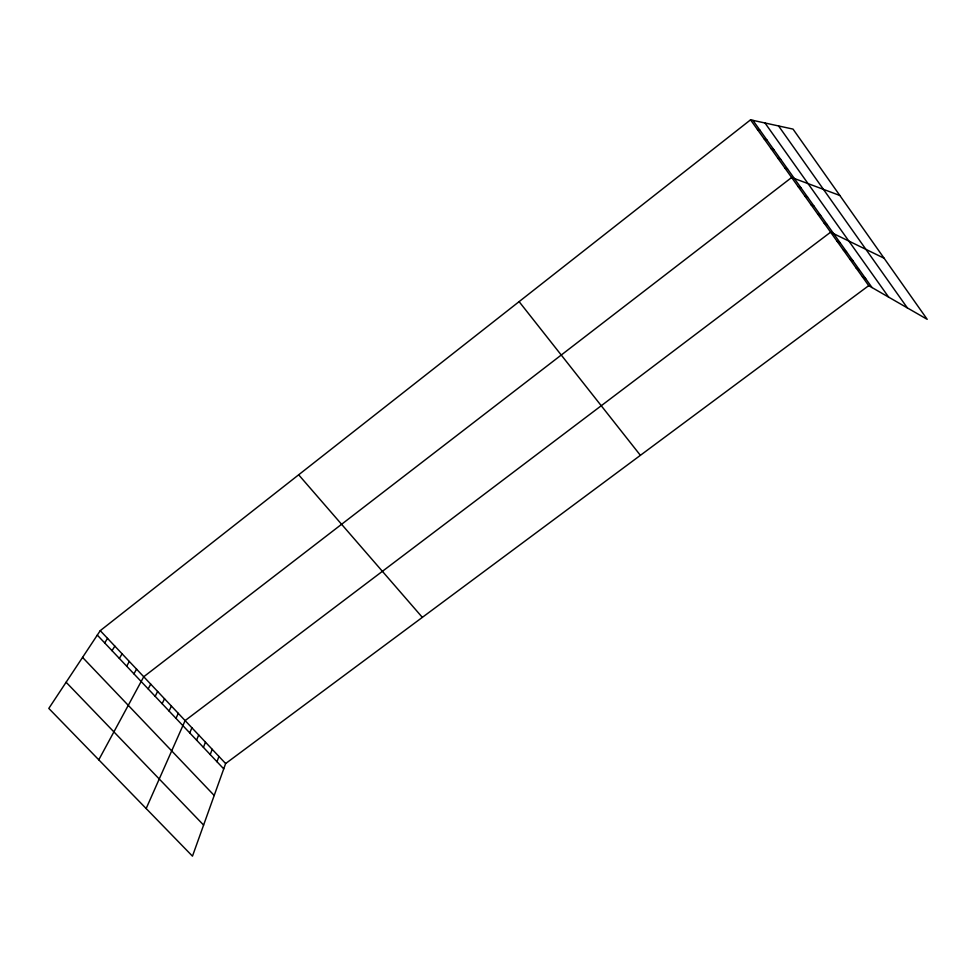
<?xml version="1.0" encoding="UTF-8"?>
<svg xmlns="http://www.w3.org/2000/svg" width="976" height="976" viewBox="0 0 976 976"><rect width="100%" height="100%" fill="white"/><g stroke="black" fill="none" stroke-linecap="round" stroke-linejoin="round"><path stroke-width="1.46" d="M868.713 285.651L225.639 763.549L192.467 856.159L48.8 708.417L100.247 630.655L750.544 119.841L793.024 129.1L927.2 319.335L868.713 285.651L750.544 119.841M216.977 761.731L218.941 756.449M210.206 754.558L212.219 749.324M203.411 747.36L205.472 742.175M196.579 740.15L198.701 735.001M189.734 732.903L191.918 727.815M146.156 808.543L185.111 720.593L830.613 232.19L884.085 258.213M175.985 718.348L178.266 713.346M169.068 711.028L171.41 706.075M162.126 703.684L164.529 698.779M155.16 696.327L157.624 691.472M148.181 688.934L150.694 684.127M98.783 759.816L143.74 676.758L791.646 177.498L839.848 195.481M133.919 673.843L136.555 669.146M126.648 666.157L129.344 661.496M119.353 658.434L122.11 653.822M112.02 650.687L114.851 646.124M104.676 642.903L107.555 638.402M757.461 129.54L759.914 130.15M764.354 139.214L766.855 139.897M771.211 148.84L773.773 149.609M778.055 158.429L780.666 159.283M784.863 167.982L787.522 168.921M798.197 186.697L800.967 187.795M804.724 195.871L807.555 197.042M811.239 204.997L814.106 206.241M817.717 214.098L820.645 215.415M824.183 223.162L827.148 224.553M837.018 241.182L840.092 242.719M843.41 250.137L846.521 251.759M849.767 259.067L852.939 260.763M856.111 267.961L859.319 269.73M862.418 276.818L865.688 278.66M66.112 682.236L203.606 825.074M82.557 657.397L214.208 795.477M97.295 635.095L223.736 768.868M100.247 630.655L225.639 763.549M298.656 474.8L422.34 617.369M519.11 301.633L640.39 455.328M752.935 120.365L872.019 287.554M764.989 122.988L888.672 297.143M778.567 125.953L907.363 307.916"/></g></svg>
